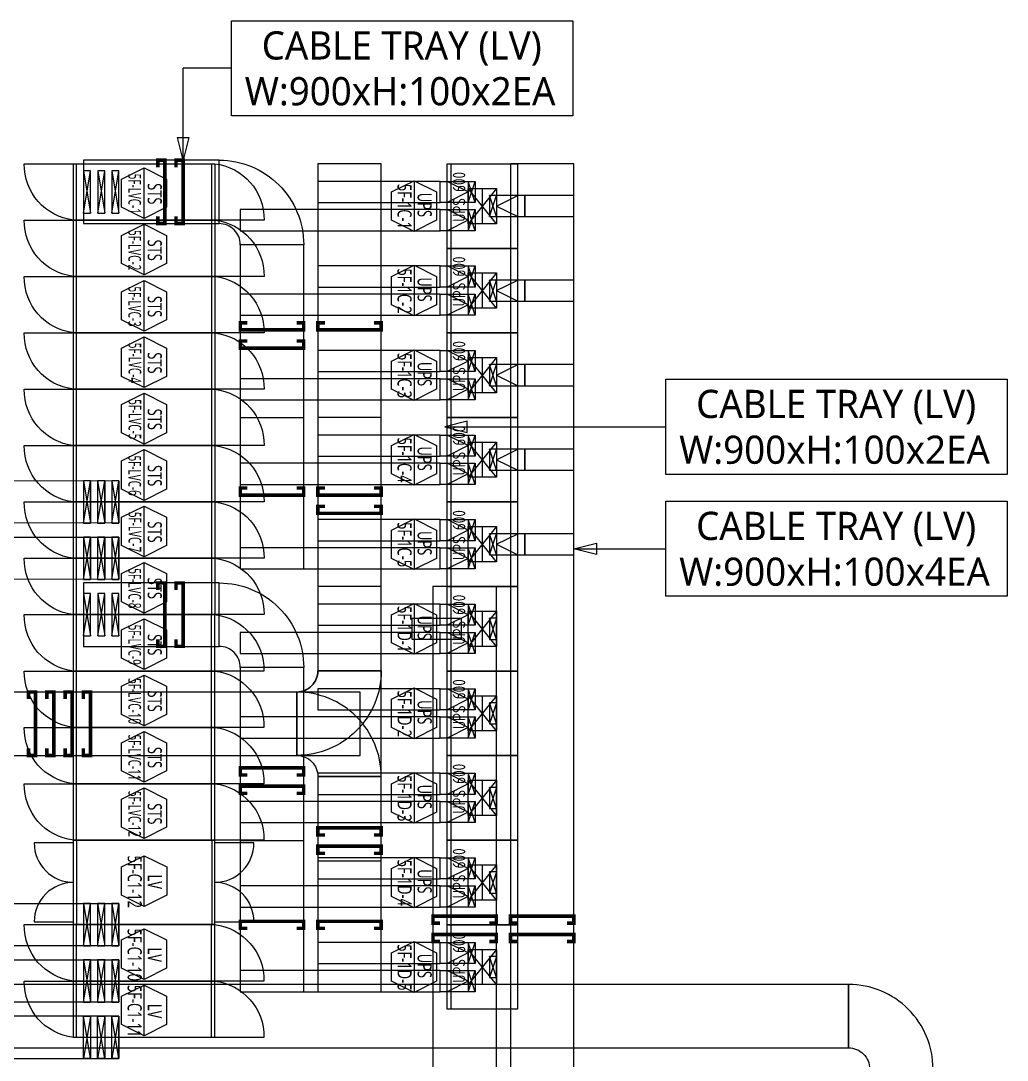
# Model space of a CAD drawing. Header units: millimetres. Extents: x -138191 to 245733, y -341087 to 835263.
# Drawn here: x 157304 to 171302, y 486479 to 501232 of the extents above; entities that cross this region are included whole.
import ezdxf
from ezdxf.enums import TextEntityAlignment as Align

# ---------------------------------------------------------------- set-up
doc = ezdxf.new("R2010")
doc.units = ezdxf.units.MM
doc.header["$LTSCALE"] = 300
for name, color, linetype in [('------00 Switch Gear', 3, 'Continuous'), ('------00 Switch Gear_Number', 1, 'Continuous'), ('-----26 Electrical Cable Tray_HV_N', 30, 'Continuous'), ('-----26 Electrical Cable Tray_LV_STS1', 3, 'Continuous'), ('-----26 Electrical Cable Tray_LV_STS2', 2, 'Continuous'), ('-----26 Electrical Cable Tray_LV_STSPDU_A', 181, 'Continuous'), ('-----26 Electrical Cable Tray_LV_UPS', 6, 'Continuous'), ('-----26 Electrical Cable Tray_LV_UPSBAT', 11, 'Continuous')]:
    doc.layers.add(name, color=color, linetype=linetype)
doc.layers.add('NOPLOT', color=191, linetype='Continuous', plot=False)
doc.styles.add('ELEC', font='malgun.ttf')
doc.styles.add('WD', font='isocp2.shx', dxfattribs={"height": 75, "bigfont": 'whgtxt.shx'})

# ---------------------------------------------------------------- blocks, each defined once
blk = doc.blocks.new('UPS 600kV')
at = {"layer": '------00 Switch Gear'}
blk.add_line((800, 850), (-402, 850), dxfattribs=at)
blk.add_lwpolyline([(798, -100), (-402, -100), (-402, 900), (798, 900)], close=True, dxfattribs=at)
at = {"layer": 'NOPLOT'}
for p, q in [((-52, 199), (448, 601)), ((448, 199), (-52, 601)), ((-52, 400), (448, 400))]:
    blk.add_line(p, q, dxfattribs=at)
blk.add_lwpolyline([(448, 601), (448, 199), (-52, 199), (-52, 601)], close=True, dxfattribs=at)
at = {"layer": 'NOPLOT', "style": 'WD', "width": 0.85}
blk.add_text('UPS 600', height=178.2, dxfattribs=at).set_placement((-26, 731), align=Align.MIDDLE_LEFT)
blk = doc.blocks.new('A$550585017316')
at = {"color": 0}
for p, q in [((400, 300), (0, 300)), ((0, 300), (0, 0)), ((500, 300), (400, 300)), ((500, 0), (500, 300)), ((0, 0), (400, 0)), ((400, 0), (500, 0))]:
    blk.add_line(p, q, dxfattribs=at)
at = {"color": 8}
for p, q in [((100, 0), (0, 300)), ((0, 0), (100, 300)), ((100, 150), (400, 300)), ((100, 300), (100, 0)), ((400, 0), (400, 300)), ((100, 150), (400, 0))]:
    blk.add_line(p, q, dxfattribs=at)

msp = doc.modelspace()

# ---------------------------------------------------------------- linework, layer by layer
at = {"layer": '------00 Switch Gear'}
for p, q in [((158093, 498403, 0), (158093, 499203, 0)), ((160013, 498403, 0), (160013, 499203, 0)), ((158093, 497603, 0), (158093, 498403, 0)), ((160013, 497603, 0), (160013, 498403, 0)), ((158093, 496803, 0), (158093, 497603, 0)), ((160013, 496803, 0), (160013, 497603, 0)), ((158093, 496003, 0), (158093, 496803, 0)), ((160013, 496003, 0), (160013, 496803, 0)), ((158093, 495203, 0), (158093, 496003, 0)), ((160013, 495203, 0), (160013, 496003, 0)), ((158093, 494403, 0), (158093, 495203, 0)), ((160013, 494403, 0), (160013, 495203, 0)), ((158093, 493603, 0), (158093, 494403, 0)), ((160013, 493603, 0), (160013, 494403, 0)), ((158093, 492803, 0), (158093, 493603, 0)), ((160013, 492803, 0), (160013, 493603, 0)), ((158092, 492003, 0), (158092, 492803, 0)), ((160012, 492003, 0), (160012, 492803, 0)), ((158092, 491203, 0), (158092, 492003, 0)), ((160012, 491203, 0), (160012, 492003, 0)), ((158092, 490403, 0), (158092, 491203, 0)), ((160012, 490403, 0), (160012, 491203, 0)), ((158092, 489603, 0), (158092, 490403, 0)), ((160012, 489603, 0), (160012, 490403, 0)), ((158095, 489603, 0), (158095, 488403, 0)), ((160013, 489603, 0), (160013, 488403, 0)), ((158092, 487603, 0), (158092, 488403, 0)), ((160012, 487603, 0), (160012, 488403, 0)), ((158092, 486803, 0), (158092, 487603, 0)), ((160012, 486803, 0), (160012, 487603, 0))]:
    msp.add_line(p, q, dxfattribs=at)
at = {"layer": '------00 Switch Gear', "elevation": 0}
for points in [[(158053, 498403, -0.385743), (157353, 499203), (158053, 499203)], [(160055, 499203, -0.385743), (160755, 498403), (160055, 498403)], [(158053, 497603, -0.385743), (157353, 498403), (158053, 498403)], [(160055, 498403, -0.385743), (160755, 497603), (160055, 497603)], [(158053, 496803, -0.385743), (157353, 497603), (158053, 497603)], [(160055, 497603, -0.385743), (160755, 496803), (160055, 496803)], [(158053, 496003, -0.385743), (157353, 496803), (158053, 496803)], [(160055, 496803, -0.385743), (160755, 496003), (160055, 496003)], [(158053, 495203, -0.385743), (157353, 496003), (158053, 496003)], [(160055, 496003, -0.385743), (160755, 495203), (160055, 495203)], [(158053, 494403, -0.385743), (157353, 495203), (158053, 495203)], [(160055, 495203, -0.385743), (160755, 494403), (160055, 494403)], [(158053, 493603, -0.385743), (157353, 494403), (158053, 494403)], [(160055, 494403, -0.385743), (160755, 493603), (160055, 493603)], [(158053, 492803, -0.385743), (157353, 493603), (158053, 493603)], [(160055, 493603, -0.385743), (160755, 492803), (160055, 492803)], [(158052, 492003, -0.385743), (157352, 492803), (158052, 492803)], [(160054, 492803, -0.385743), (160754, 492003), (160054, 492003)], [(158052, 491203, -0.385743), (157352, 492003), (158052, 492003)], [(160054, 492003, -0.385743), (160754, 491203), (160054, 491203)], [(158052, 490403, -0.385743), (157352, 491203), (158052, 491203)], [(160054, 491203, -0.385743), (160754, 490403), (160054, 490403)], [(158052, 489603, -0.385743), (157352, 490403), (158052, 490403)], [(160054, 490403, -0.385743), (160754, 489603), (160013, 489603)], [(158053, 489563), (157493, 489563, 0.414214), (158053, 489003, 0.414214), (157493, 488443), (158053, 488443)], [(160053, 488443), (160613, 488443, 0.414214), (160053, 489003, 0.414214), (160613, 489563), (160613, 489563), (160053, 489563)], [(158052, 487603, -0.385743), (157352, 488403), (158052, 488403)], [(160054, 488403, -0.385743), (160754, 487603), (160054, 487603)], [(158052, 486803, -0.385743), (157352, 487603), (158052, 487603)], [(160054, 487603, -0.385743), (160754, 486803), (160054, 486803)]]:
    msp.add_lwpolyline(points, format="xyb", dxfattribs=at)
for points in [[(158053, 498403), (158053, 499203), (160055, 499203), (160055, 498403)], [(158053, 497603), (158053, 498403), (160055, 498403), (160055, 497603)], [(158053, 496803), (158053, 497603), (160055, 497603), (160055, 496803)], [(158053, 496003), (158053, 496803), (160055, 496803), (160055, 496003)], [(158053, 495203), (158053, 496003), (160055, 496003), (160055, 495203)], [(158053, 494403), (158053, 495203), (160055, 495203), (160055, 494403)], [(158053, 493603), (158053, 494403), (160055, 494403), (160055, 493603)], [(158053, 492803), (158053, 493603), (160055, 493603), (160055, 492803)], [(158052, 492003), (158052, 492803), (160054, 492803), (160054, 492003)], [(158052, 491203), (158052, 492003), (160054, 492003), (160054, 491203)], [(158052, 490403), (158052, 491203), (160054, 491203), (160054, 490403)], [(158052, 489603), (158052, 490403), (160054, 490403), (160054, 489603)], [(160053, 489603), (160053, 488403), (158053, 488403), (158053, 489603)], [(158052, 487603), (158052, 488403), (160054, 488403), (160054, 487603)], [(158052, 486803), (158052, 487603), (160054, 487603), (160054, 486803)]]:
    msp.add_lwpolyline(points, close=True, dxfattribs=at)
at = {"layer": '------00 Switch Gear_Number', "elevation": 0}
for points in [[(159053, 498425), (159053, 499145), (159373, 498986), (159373, 498585), (159053, 498425), (158733, 498585), (158733, 498986), (159053, 499145)], [(159053, 497625), (159053, 498345), (159373, 498186), (159373, 497785), (159053, 497625), (158733, 497785), (158733, 498186), (159053, 498345)], [(159053, 496825), (159053, 497545), (159373, 497386), (159373, 496985), (159053, 496825), (158733, 496985), (158733, 497386), (159053, 497545)], [(159053, 496025), (159053, 496745), (159373, 496586), (159373, 496185), (159053, 496025), (158733, 496185), (158733, 496586), (159053, 496745)], [(159053, 495225), (159053, 495945), (159373, 495786), (159373, 495385), (159053, 495225), (158733, 495385), (158733, 495786), (159053, 495945)], [(159053, 494425), (159053, 495145), (159373, 494986), (159373, 494585), (159053, 494425), (158733, 494585), (158733, 494986), (159053, 495145)], [(159053, 493625), (159053, 494345), (159373, 494186), (159373, 493785), (159053, 493625), (158733, 493785), (158733, 494186), (159053, 494345)], [(159053, 492825), (159053, 493545), (159373, 493386), (159373, 492985), (159053, 492825), (158733, 492985), (158733, 493386), (159053, 493545)], [(159053, 492025), (159053, 492745), (159373, 492586), (159373, 492185), (159053, 492025), (158733, 492185), (158733, 492586), (159053, 492745)], [(159053, 491225), (159053, 491945), (159373, 491786), (159373, 491385), (159053, 491225), (158733, 491385), (158733, 491786), (159053, 491945)], [(159053, 490425), (159053, 491145), (159373, 490986), (159373, 490585), (159053, 490425), (158733, 490585), (158733, 490986), (159053, 491145)], [(159053, 489625), (159053, 490345), (159373, 490186), (159373, 489785), (159053, 489625), (158733, 489785), (158733, 490186), (159053, 490345)], [(159054, 488662), (159054, 489382), (159374, 489222), (159374, 488821), (159054, 488662), (158734, 488821), (158734, 489222), (159054, 489382)], [(159053, 487625), (159053, 488345), (159373, 488186), (159373, 487785), (159053, 487625), (158733, 487785), (158733, 488186), (159053, 488345)], [(159053, 486825), (159053, 487545), (159373, 487386), (159373, 486985), (159053, 486825), (158733, 486985), (158733, 487386), (159053, 487545)]]:
    msp.add_lwpolyline(points, dxfattribs=at)
at = {"layer": '------00 Switch Gear_Number', "color": 1, "elevation": 0}
for points in [[(162884, 498962), (162884, 498242), (162564, 498401), (162564, 498802), (162884, 498962), (163204, 498802), (163204, 498401), (162884, 498242)], [(162884, 497762), (162884, 497042), (162564, 497201), (162564, 497602), (162884, 497762), (163204, 497602), (163204, 497201), (162884, 497042)], [(162884, 496562), (162884, 495842), (162564, 496001), (162564, 496402), (162884, 496562), (163204, 496402), (163204, 496001), (162884, 495842)], [(162884, 495362), (162884, 494642), (162564, 494801), (162564, 495202), (162884, 495362), (163204, 495202), (163204, 494801), (162884, 494642)], [(162884, 494162), (162884, 493442), (162564, 493601), (162564, 494002), (162884, 494162), (163204, 494002), (163204, 493601), (162884, 493442)], [(162884, 492962), (162884, 492242), (162564, 492401), (162564, 492802), (162884, 492962), (163204, 492802), (163204, 492401), (162884, 492242)], [(162884, 491762), (162884, 491042), (162564, 491201), (162564, 491602), (162884, 491762), (163204, 491602), (163204, 491201), (162884, 491042)], [(162884, 490562), (162884, 489842), (162564, 490001), (162564, 490402), (162884, 490562), (163204, 490402), (163204, 490001), (162884, 489842)], [(162884, 489362), (162884, 488642), (162564, 488801), (162564, 489202), (162884, 489362), (163204, 489202), (163204, 488801), (162884, 488642)], [(162884, 488162), (162884, 487442), (162564, 487601), (162564, 488002), (162884, 488162), (163204, 488002), (163204, 487601), (162884, 487442)]]:
    msp.add_lwpolyline(points, dxfattribs=at)
at = {"layer": '-----26 Electrical Cable Tray_HV_N', "color": 1}
msp.add_line((160292, 500557, 0), (159607, 500557, 0), dxfattribs=at)
at = {"layer": '-----26 Electrical Cable Tray_HV_N', "color": 1, "elevation": 0}
for points in [[(165138, 501232), (165138, 499882), (160292, 499882), (160292, 501232)], [(171302, 496144), (171302, 494794), (166456, 494794), (166456, 496144)], [(171302, 494413), (171302, 493063), (166456, 493063), (166456, 494413)]]:
    msp.add_lwpolyline(points, close=True, dxfattribs=at)
for points in [[(159607, 499253), (159527, 499573), (159687, 499573), (159607, 499253), (159607, 500557)], [(163319, 495469), (163639, 495389), (163639, 495549), (163319, 495469), (166456, 495469)], [(165153, 493738), (165473, 493818), (165473, 493658), (165153, 493738), (166456, 493738)]]:
    msp.add_lwpolyline(points, dxfattribs=at)
at = {"layer": '-----26 Electrical Cable Tray_LV_STS1', "elevation": 0}
for points in [[(158294, 494103), (151615, 494105), (151615, 494705), (158294, 494703)], [(151615, 494105), (151615, 494705), (158494, 494703), (158494, 494103)], [(151615, 494105), (151615, 494705), (158694, 494703), (158694, 494103)], [(158294, 494103), (158294, 494703), (158194, 494703), (158194, 494103)], [(158494, 494103), (158494, 494703), (158394, 494703), (158394, 494103)], [(158694, 494103), (158694, 494703), (158594, 494703), (158594, 494103)], [(158294, 493303), (151615, 493305), (151615, 493905), (158294, 493903)], [(151615, 493305), (151615, 493905), (158494, 493903), (158494, 493303)], [(151615, 493305), (151615, 493905), (158694, 493903), (158694, 493303)], [(158294, 493303), (158294, 493903), (158194, 493903), (158194, 493303)], [(158494, 493303), (158494, 493903), (158394, 493903), (158394, 493303)], [(158694, 493303), (158694, 493903), (158594, 493903), (158594, 493303)], [(158694, 488103), (156205, 488103), (156205, 488703), (158694, 488703)], [(158294, 488103), (158294, 488703), (158194, 488703), (158194, 488103)], [(158494, 488103), (158494, 488703), (158394, 488703), (158394, 488103)], [(158694, 488103), (158694, 488703), (158594, 488703), (158594, 488103)], [(158294, 487303), (156205, 487303), (156205, 487903), (158294, 487903)], [(158694, 487303), (156205, 487303), (156205, 487903), (158694, 487903)], [(158294, 487303), (158294, 487903), (158194, 487903), (158194, 487303)], [(158494, 487303), (158494, 487903), (158394, 487903), (158394, 487303)], [(158694, 487303), (158694, 487903), (158594, 487903), (158594, 487303)]]:
    msp.add_lwpolyline(points, close=True, dxfattribs=at)
for points in [[(158194, 494103), (158294, 494703)], [(158194, 494703), (158294, 494103)], [(158394, 494103), (158494, 494703)], [(158394, 494703), (158494, 494103)], [(158594, 494103), (158694, 494703)], [(158594, 494703), (158694, 494103)], [(158194, 493303), (158294, 493903)], [(158194, 493903), (158294, 493303)], [(158394, 493303), (158494, 493903)], [(158394, 493903), (158494, 493303)], [(158594, 493303), (158694, 493903)], [(158594, 493903), (158694, 493303)], [(158194, 488103), (158294, 488703)], [(158194, 488703), (158294, 488103)], [(158394, 488103), (158494, 488703)], [(158394, 488703), (158494, 488103)], [(158594, 488103), (158694, 488703)], [(158594, 488703), (158694, 488103)], [(158194, 487303), (158294, 487903)], [(158194, 487903), (158294, 487303)], [(158394, 487303), (158494, 487903)], [(158394, 487903), (158494, 487303)], [(158594, 487303), (158694, 487903)], [(158594, 487903), (158694, 487303)]]:
    msp.add_lwpolyline(points, dxfattribs=at)
at = {"layer": '-----26 Electrical Cable Tray_LV_STS2', "elevation": 0}
for points in [[(158694, 487103), (156205, 487103), (156205, 486503), (158694, 486503)], [(158194, 486503), (158194, 487103), (158294, 487103), (158294, 486503)], [(158394, 486503), (158394, 487103), (158494, 487103), (158494, 486503)], [(158594, 486503), (158594, 487103), (158694, 487103), (158694, 486503)]]:
    msp.add_lwpolyline(points, close=True, dxfattribs=at)
for points in [[(158294, 486503), (158194, 487103)], [(158294, 487103), (158194, 486503)], [(158494, 486503), (158394, 487103)], [(158494, 487103), (158394, 486503)], [(158694, 486503), (158594, 487103)], [(158694, 487103), (158594, 486503)]]:
    msp.add_lwpolyline(points, dxfattribs=at)
at = {"layer": '-----26 Electrical Cable Tray_LV_STSPDU_A'}
msp.add_lwpolyline([(144294, 487555), (144294, 486655), (169050, 486655), (169050, 487555)], close=True, dxfattribs=at)
msp.add_lwpolyline([(144294, 487555), (144294, 486655), (169050, 486655), (169050, 487555)], close=True, dxfattribs=at)
at = {"layer": '-----26 Electrical Cable Tray_LV_STSPDU_A', "elevation": 0}
msp.add_lwpolyline([(147794, 487555), (147794, 486655), (169050, 486655), (169050, 487555)], close=True, dxfattribs=at)
msp.add_lwpolyline([(147794, 487555), (147794, 486655), (169050, 486655), (169050, 487555)], close=True, dxfattribs=at)
msp.add_lwpolyline([(169050, 486655), (169050, 486655, -0.414214), (169350, 486355), (169350, 486355), (170250, 486355, 0.414214), (169050, 487555)], format="xyb", close=True, dxfattribs=at)
msp.add_lwpolyline([(169050, 486655), (169050, 486655, -0.414214), (169350, 486355), (169350, 486355), (170250, 486355, 0.414214), (169050, 487555)], format="xyb", close=True, dxfattribs=at)
msp.add_lwpolyline([(169050, 486655), (169050, 486655, -0.414214), (169350, 486355), (169350, 486355), (170250, 486355, 0.414214), (169050, 487555)], format="xyb", close=True, dxfattribs=at)
msp.add_lwpolyline([(169050, 486655), (169050, 486655, -0.414214), (169350, 486355), (169350, 486355), (170250, 486355, 0.414214), (169050, 487555)], format="xyb", close=True, dxfattribs=at)
at = {"layer": '-----26 Electrical Cable Tray_LV_UPS', "elevation": 0}
for points in [[(158195, 499253), (158195, 498353), (160119, 498353), (160119, 499253)], [(158195, 499253), (158195, 498353), (160119, 498353), (160119, 499253)], [(158295, 498503), (158295, 499103), (158195, 499103), (158195, 498503)], [(158495, 498503), (158495, 499103), (158395, 499103), (158395, 498503)], [(158695, 498503), (158695, 499103), (158595, 499103), (158595, 498503)], [(162419, 499202), (161519, 499202), (161519, 492005), (162419, 492005)], [(163253, 498952), (161519, 498952), (161519, 498652), (163253, 498652)], [(163253, 498552), (160419, 498552), (160419, 498252), (163253, 498252)], [(161319, 498053), (160419, 498053), (160419, 495603), (161319, 495603)], [(161319, 498053), (160419, 498053), (160419, 493452), (161319, 493452)], [(163253, 497752), (161519, 497752), (161519, 497452), (163253, 497452)], [(163253, 497352), (160419, 497352), (160419, 497052), (163253, 497052)], [(163253, 496552), (161519, 496552), (161519, 496252), (163253, 496252)], [(163253, 496152), (160419, 496152), (160419, 495852), (163253, 495852)], [(162419, 495603), (161519, 495603), (161519, 492005), (162419, 492005)], [(163253, 495352), (161519, 495352), (161519, 495052), (163253, 495052)], [(163253, 494952), (160419, 494952), (160419, 494652), (163253, 494652)], [(163253, 494152), (161519, 494152), (161519, 493852), (163253, 493852)], [(163253, 493752), (160419, 493752), (160419, 493452), (163253, 493452)], [(158195, 493253), (158195, 492353), (160119, 492353), (160119, 493253)], [(158195, 493253), (158195, 492353), (160119, 492353), (160119, 493253)], [(162419, 493202), (161519, 493202), (161519, 492005), (162419, 492005)], [(158295, 492503), (158295, 493103), (158195, 493103), (158195, 492503)], [(158495, 492503), (158495, 493103), (158395, 493103), (158395, 492503)], [(158695, 492503), (158695, 493103), (158595, 493103), (158595, 492503)], [(163253, 492952), (161519, 492952), (161519, 492652), (163253, 492652)], [(163253, 492552), (160419, 492552), (160419, 492252), (163253, 492252)], [(161319, 492053), (160419, 492053), (160419, 489599), (161319, 489599)], [(161319, 492053), (160419, 492053), (160419, 487452), (161319, 487452)], [(151198, 491705), (151198, 490805), (162119, 490805), (162119, 491705)], [(151198, 491705), (151198, 490805), (162119, 490805), (162119, 491705)], [(154696, 491705), (154696, 490805), (162119, 490805), (162119, 491705)], [(154696, 491705), (154696, 490805), (162119, 490805), (162119, 491705)], [(163253, 491752), (161519, 491752), (161519, 491452), (163253, 491452)], [(163253, 491352), (160419, 491352), (160419, 491052), (163253, 491052)], [(163253, 490552), (161519, 490552), (161519, 490252), (163253, 490252)], [(162419, 490505), (161519, 490505), (161519, 489308), (162419, 489308)], [(162419, 490505), (161519, 490505), (161519, 487452), (162419, 487452)], [(163253, 490152), (160419, 490152), (160419, 489852), (163253, 489852)], [(163253, 489352), (161519, 489352), (161519, 489052), (163253, 489052)], [(163253, 488952), (160419, 488952), (160419, 488652), (163253, 488652)], [(163253, 488152), (161519, 488152), (161519, 487852), (163253, 487852)], [(163253, 487752), (160419, 487752), (160419, 487452), (163253, 487452)]]:
    msp.add_lwpolyline(points, close=True, dxfattribs=at)
at = {"layer": '-----26 Electrical Cable Tray_LV_UPS', "ltscale": 7.5, "const_width": 50, "elevation": 0}
for points in [[(159247, 499153), (159247, 499253), (159347, 499253), (159347, 498354), (159247, 498354), (159247, 498454)], [(159507, 499153), (159507, 499253), (159607, 499253), (159607, 498354), (159507, 498354), (159507, 498454)], [(160519, 496946), (160419, 496946), (160419, 496846), (161318, 496846), (161318, 496946), (161218, 496946)], [(161619, 496946), (161519, 496946), (161519, 496846), (162418, 496846), (162418, 496946), (162318, 496946)], [(160519, 496686), (160419, 496686), (160419, 496586), (161318, 496586), (161318, 496686), (161218, 496686)], [(160519, 494600), (160419, 494600), (160419, 494500), (161318, 494500), (161318, 494600), (161218, 494600)], [(161619, 494600), (161519, 494600), (161519, 494500), (162418, 494500), (162418, 494600), (162318, 494600)], [(161619, 494340), (161519, 494340), (161519, 494240), (162418, 494240), (162418, 494340), (162318, 494340)], [(159247, 493153), (159247, 493253), (159347, 493253), (159347, 492354), (159247, 492354), (159247, 492454)], [(159507, 493153), (159507, 493253), (159607, 493253), (159607, 492354), (159507, 492354), (159507, 492454)], [(157413, 491605), (157413, 491705), (157513, 491705), (157513, 490805), (157413, 490805), (157413, 490905)], [(157673, 491605), (157673, 491705), (157773, 491705), (157773, 490805), (157673, 490805), (157673, 490905)], [(157932, 491605), (157932, 491705), (158032, 491705), (158032, 490805), (157932, 490805), (157932, 490905)], [(158192, 491605), (158192, 491705), (158292, 491705), (158292, 490805), (158192, 490805), (158192, 490905)], [(160519, 490528), (160419, 490528), (160419, 490628), (161318, 490628), (161318, 490528), (161218, 490528)], [(160519, 490268), (160419, 490268), (160419, 490368), (161318, 490368), (161318, 490268), (161218, 490268)], [(161619, 489676), (161519, 489676), (161519, 489776), (162418, 489776), (162418, 489676), (162318, 489676)], [(161619, 489416), (161519, 489416), (161519, 489516), (162418, 489516), (162418, 489416), (162318, 489416)], [(160519, 488351), (160419, 488351), (160419, 488451), (161318, 488451), (161318, 488351), (161218, 488351)], [(161619, 488351), (161519, 488351), (161519, 488451), (162418, 488451), (162418, 488351), (162318, 488351)]]:
    msp.add_lwpolyline(points, dxfattribs=at)
at = {"layer": '-----26 Electrical Cable Tray_LV_UPS', "elevation": 0}
for points in [[(160419, 498053), (160419, 498053, 0.414214), (160119, 498353), (160119, 498353), (160119, 499253, -0.414214), (161319, 498053)], [(160419, 498053), (160419, 498053, 0.414214), (160119, 498353), (160119, 498353), (160119, 499253, -0.414214), (161319, 498053)], [(160419, 492053), (160419, 492053, 0.414214), (160119, 492353), (160119, 492353), (160119, 493253, -0.414214), (161319, 492053)], [(160419, 492053), (160419, 492053, 0.414214), (160119, 492353), (160119, 492353), (160119, 493253, -0.414214), (161319, 492053)], [(161219, 491705), (161219, 491705, 0.414214), (161519, 492005), (161519, 492005), (162419, 492005, -0.414214), (161219, 490805)], [(161219, 491705), (161219, 491705, 0.414214), (161519, 492005), (161519, 492005), (162419, 492005, -0.414214), (161219, 490805)], [(161519, 490505), (162419, 490505), (162419, 490505), (162419, 492005), (161519, 492005, -0.414214), (161219, 491705), (161219, 490805), (161219, 490805, -0.414214)], [(161219, 490805), (161219, 490805, -0.414214), (161519, 490505), (161519, 490505), (162419, 490505, 0.414214), (161219, 491705)]]:
    msp.add_lwpolyline(points, format="xyb", close=True, dxfattribs=at)
for points in [[(158195, 498503), (158295, 499103)], [(158195, 499103), (158295, 498503)], [(158395, 498503), (158495, 499103)], [(158395, 499103), (158495, 498503)], [(158595, 498503), (158695, 499103)], [(158595, 499103), (158695, 498503)], [(158195, 492503), (158295, 493103)], [(158195, 493103), (158295, 492503)], [(158395, 492503), (158495, 493103)], [(158395, 493103), (158495, 492503)], [(158595, 492503), (158695, 493103)], [(158595, 493103), (158695, 492503)]]:
    msp.add_lwpolyline(points, dxfattribs=at)
at = {"layer": '-----26 Electrical Cable Tray_LV_UPSBAT', "elevation": 0}
for points in [[(165153, 499202), (164253, 499202), (164253, 472330), (165153, 472330)], [(165153, 499202), (164253, 499202), (164253, 475630), (165153, 475630)], [(165154, 498752), (164455, 498752), (164455, 498452), (165154, 498452)], [(165154, 497552), (164455, 497552), (164455, 497252), (165154, 497252)], [(165154, 496352), (164455, 496352), (164455, 496052), (165154, 496052)], [(165154, 495152), (164455, 495152), (164455, 494852), (165154, 494852)], [(165154, 493952), (164455, 493952), (164455, 493652), (165154, 493652)], [(164053, 493202), (163153, 493202), (163153, 471434), (164053, 471434)], [(164053, 493202), (163153, 493202), (163153, 469784), (164053, 469784)], [(162856, 492752), (163554, 492752), (163554, 492452), (162856, 492452)], [(164055, 492752), (163955, 492752), (163955, 492452), (164055, 492452)], [(164055, 491552), (163955, 491552), (163955, 491252), (164055, 491252)], [(164055, 490352), (163955, 490352), (163955, 490052), (164055, 490052)], [(164055, 489152), (163955, 489152), (163955, 488852), (164055, 488852)], [(164055, 487952), (163955, 487952), (163955, 487652), (164055, 487652)]]:
    msp.add_lwpolyline(points, close=True, dxfattribs=at)
for points in [[(164055, 492452), (163955, 492752)], [(164055, 492752), (163955, 492452)], [(164055, 491252), (163955, 491552)], [(164055, 491552), (163955, 491252)], [(164055, 490052), (163955, 490352)], [(164055, 490352), (163955, 490052)], [(164055, 488852), (163955, 489152)], [(164055, 489152), (163955, 488852)], [(164055, 487652), (163955, 487952)], [(164055, 487952), (163955, 487652)]]:
    msp.add_lwpolyline(points, dxfattribs=at)
at = {"layer": '-----26 Electrical Cable Tray_LV_UPSBAT', "ltscale": 7.5, "const_width": 50, "elevation": 0}
for points in [[(163253, 488424), (163153, 488424), (163153, 488524), (164053, 488524), (164053, 488424), (163953, 488424)], [(164353, 488424), (164253, 488424), (164253, 488524), (165153, 488524), (165153, 488424), (165053, 488424)], [(163253, 488164), (163153, 488164), (163153, 488264), (164053, 488264), (164053, 488164), (163953, 488164)], [(164353, 488164), (164253, 488164), (164253, 488264), (165153, 488264), (165153, 488164), (165053, 488164)]]:
    msp.add_lwpolyline(points, dxfattribs=at)

# ---------------------------------------------------------------- block references
at = {"layer": '------00 Switch Gear', "rotation": 89.99999999999999}
for p in [(164254, 498404, 0), (164254, 497204, 0), (164254, 496004, 0), (164254, 494804, 0), (164254, 493604, 0), (164254, 492404, 0), (164254, 491204, 0), (164254, 490004, 0), (164254, 488804, 0), (164254, 487604, 0)]:
    msp.add_blockref('UPS 600kV', p, dxfattribs=at)
at = {"layer": '-----26 Electrical Cable Tray_LV_UPS', "xscale": -1}
for p in [(163753, 498652, 0), (163753, 498252, 0), (163753, 497452, 0), (163753, 497052, 0), (163753, 496252, 0), (163753, 495852, 0), (163753, 495052, 0), (163753, 494652, 0), (163753, 493852, 0), (163753, 493452, 0), (163753, 492652, 0), (163753, 492252, 0), (163753, 491452, 0), (163753, 491052, 0), (163753, 490252, 0), (163753, 489852, 0), (163753, 489052, 0), (163753, 488652, 0), (163753, 487852, 0), (163753, 487452, 0)]:
    msp.add_blockref('A$550585017316', p, dxfattribs=at)
at = {"layer": '-----26 Electrical Cable Tray_LV_UPSBAT'}
for p in [(163955, 498452, 0), (163955, 497252, 0), (163955, 496052, 0), (163955, 494852, 0), (163955, 493652, 0)]:
    msp.add_blockref('A$550585017316', p, dxfattribs=at)

# ---------------------------------------------------------------- texts
at = {"layer": '------00 Switch Gear_Number', "color": 0, "style": 'ELEC'}
for s, height, width, p in [('5F-LVC-1', 180, 0.6, (158920, 498776, 0)), ('STS', 200, 0.7, (159205, 498776, 0)), ('5F-1C-1', 200, 0.7, (162750, 498597, 0)), ('UPS', 200, 0.7, (163035, 498618, 0)), ('5F-LVC-2', 180, 0.6, (158920, 497976, 0)), ('STS', 200, 0.7, (159205, 497976, 0)), ('5F-1C-2', 200, 0.7, (162750, 497397, 0)), ('5F-LVC-3', 180, 0.6, (158920, 497176, 0)), ('UPS', 200, 0.7, (163035, 497418, 0)), ('STS', 200, 0.7, (159205, 497176, 0)), ('5F-LVC-4', 180, 0.6, (158923, 496376, 0)), ('STS', 200, 0.7, (159205, 496376, 0)), ('5F-1C-3', 200, 0.7, (162750, 496197, 0)), ('UPS', 200, 0.7, (163035, 496218, 0)), ('5F-LVC-5', 180, 0.6, (158923, 495576, 0)), ('STS', 200, 0.7, (159205, 495576, 0)), ('5F-1C-4', 200, 0.7, (162750, 494997, 0)), ('UPS', 200, 0.7, (163035, 495018, 0)), ('5F-LVC-6', 180, 0.6, (158920, 494776, 0)), ('STS', 200, 0.7, (159205, 494776, 0)), ('5F-LVC-7', 180, 0.6, (158923, 493976, 0)), ('STS', 200, 0.7, (159205, 493976, 0)), ('5F-1C-5', 200, 0.7, (162750, 493797, 0)), ('UPS', 200, 0.7, (163035, 493818, 0)), ('5F-LVC-8', 180, 0.6, (158920, 493176, 0)), ('STS', 200, 0.7, (159205, 493176, 0)), ('5F-1D-1', 200, 0.7, (162750, 492597, 0)), ('UPS', 200, 0.7, (163035, 492618, 0)), ('5F-LVC-9', 180, 0.6, (158920, 492376, 0)), ('STS', 200, 0.7, (159205, 492376, 0)), ('5F-LVC-10', 180, 0.6, (158920, 491576, 0)), ('STS', 200, 0.7, (159205, 491576, 0)), ('5F-1D-2', 200, 0.7, (162750, 491397, 0)), ('UPS', 200, 0.7, (163035, 491418, 0)), ('5F-LVC-11', 180, 0.6, (158920, 490776, 0)), ('STS', 200, 0.7, (159205, 490776, 0)), ('5F-1D-3', 200, 0.7, (162750, 490197, 0)), ('UPS', 200, 0.7, (163035, 490218, 0)), ('5F-LVC-12', 180, 0.6, (158920, 489976, 0)), ('STS', 200, 0.7, (159205, 489976, 0)), ('5F-C1-12', 200, 0.7, (158921, 489012, 0)), ('5F-1D-4', 200, 0.7, (162750, 488997, 0)), ('LV', 200, 0.7, (159206, 489012, 0)), ('UPS', 200, 0.7, (163035, 489018, 0)), ('5F-C1-10', 200, 0.7, (158920, 487976, 0)), ('LV', 200, 0.7, (159205, 487976, 0)), ('5F-1D-5', 200, 0.7, (162750, 487797, 0)), ('UPS', 200, 0.7, (163035, 487818, 0)), ('5F-C1-11', 200, 0.7, (158920, 487176, 0)), ('LV', 200, 0.7, (159205, 487176, 0))]:
    msp.add_text(s, height=height, rotation=270, dxfattribs=dict(at, width=width)).set_placement(p, align=Align.MIDDLE_CENTER)
at = {"layer": '-----26 Electrical Cable Tray_LV_UPS', "style": 'ELEC'}
for s, p in [('CABLE TRAY (LV)', (160722, 500882, 0)), ('W:900xH:100x2EA', (160482, 500232, 0)), ('CABLE TRAY (LV)', (166887, 495794, 0)), ('W:900xH:100x2EA', (166647, 495144, 0))]:
    msp.add_text(s, height=400, dxfattribs=at).set_placement(p, align=Align.MIDDLE_LEFT)
at = {"layer": '-----26 Electrical Cable Tray_LV_UPSBAT', "style": 'ELEC'}
for s, p in [('CABLE TRAY (LV)', (166887, 494063, 0)), ('W:900xH:100x4EA', (166647, 493413, 0))]:
    msp.add_text(s, height=400, dxfattribs=at).set_placement(p, align=Align.MIDDLE_LEFT)

doc.saveas('drawing.dxf')
